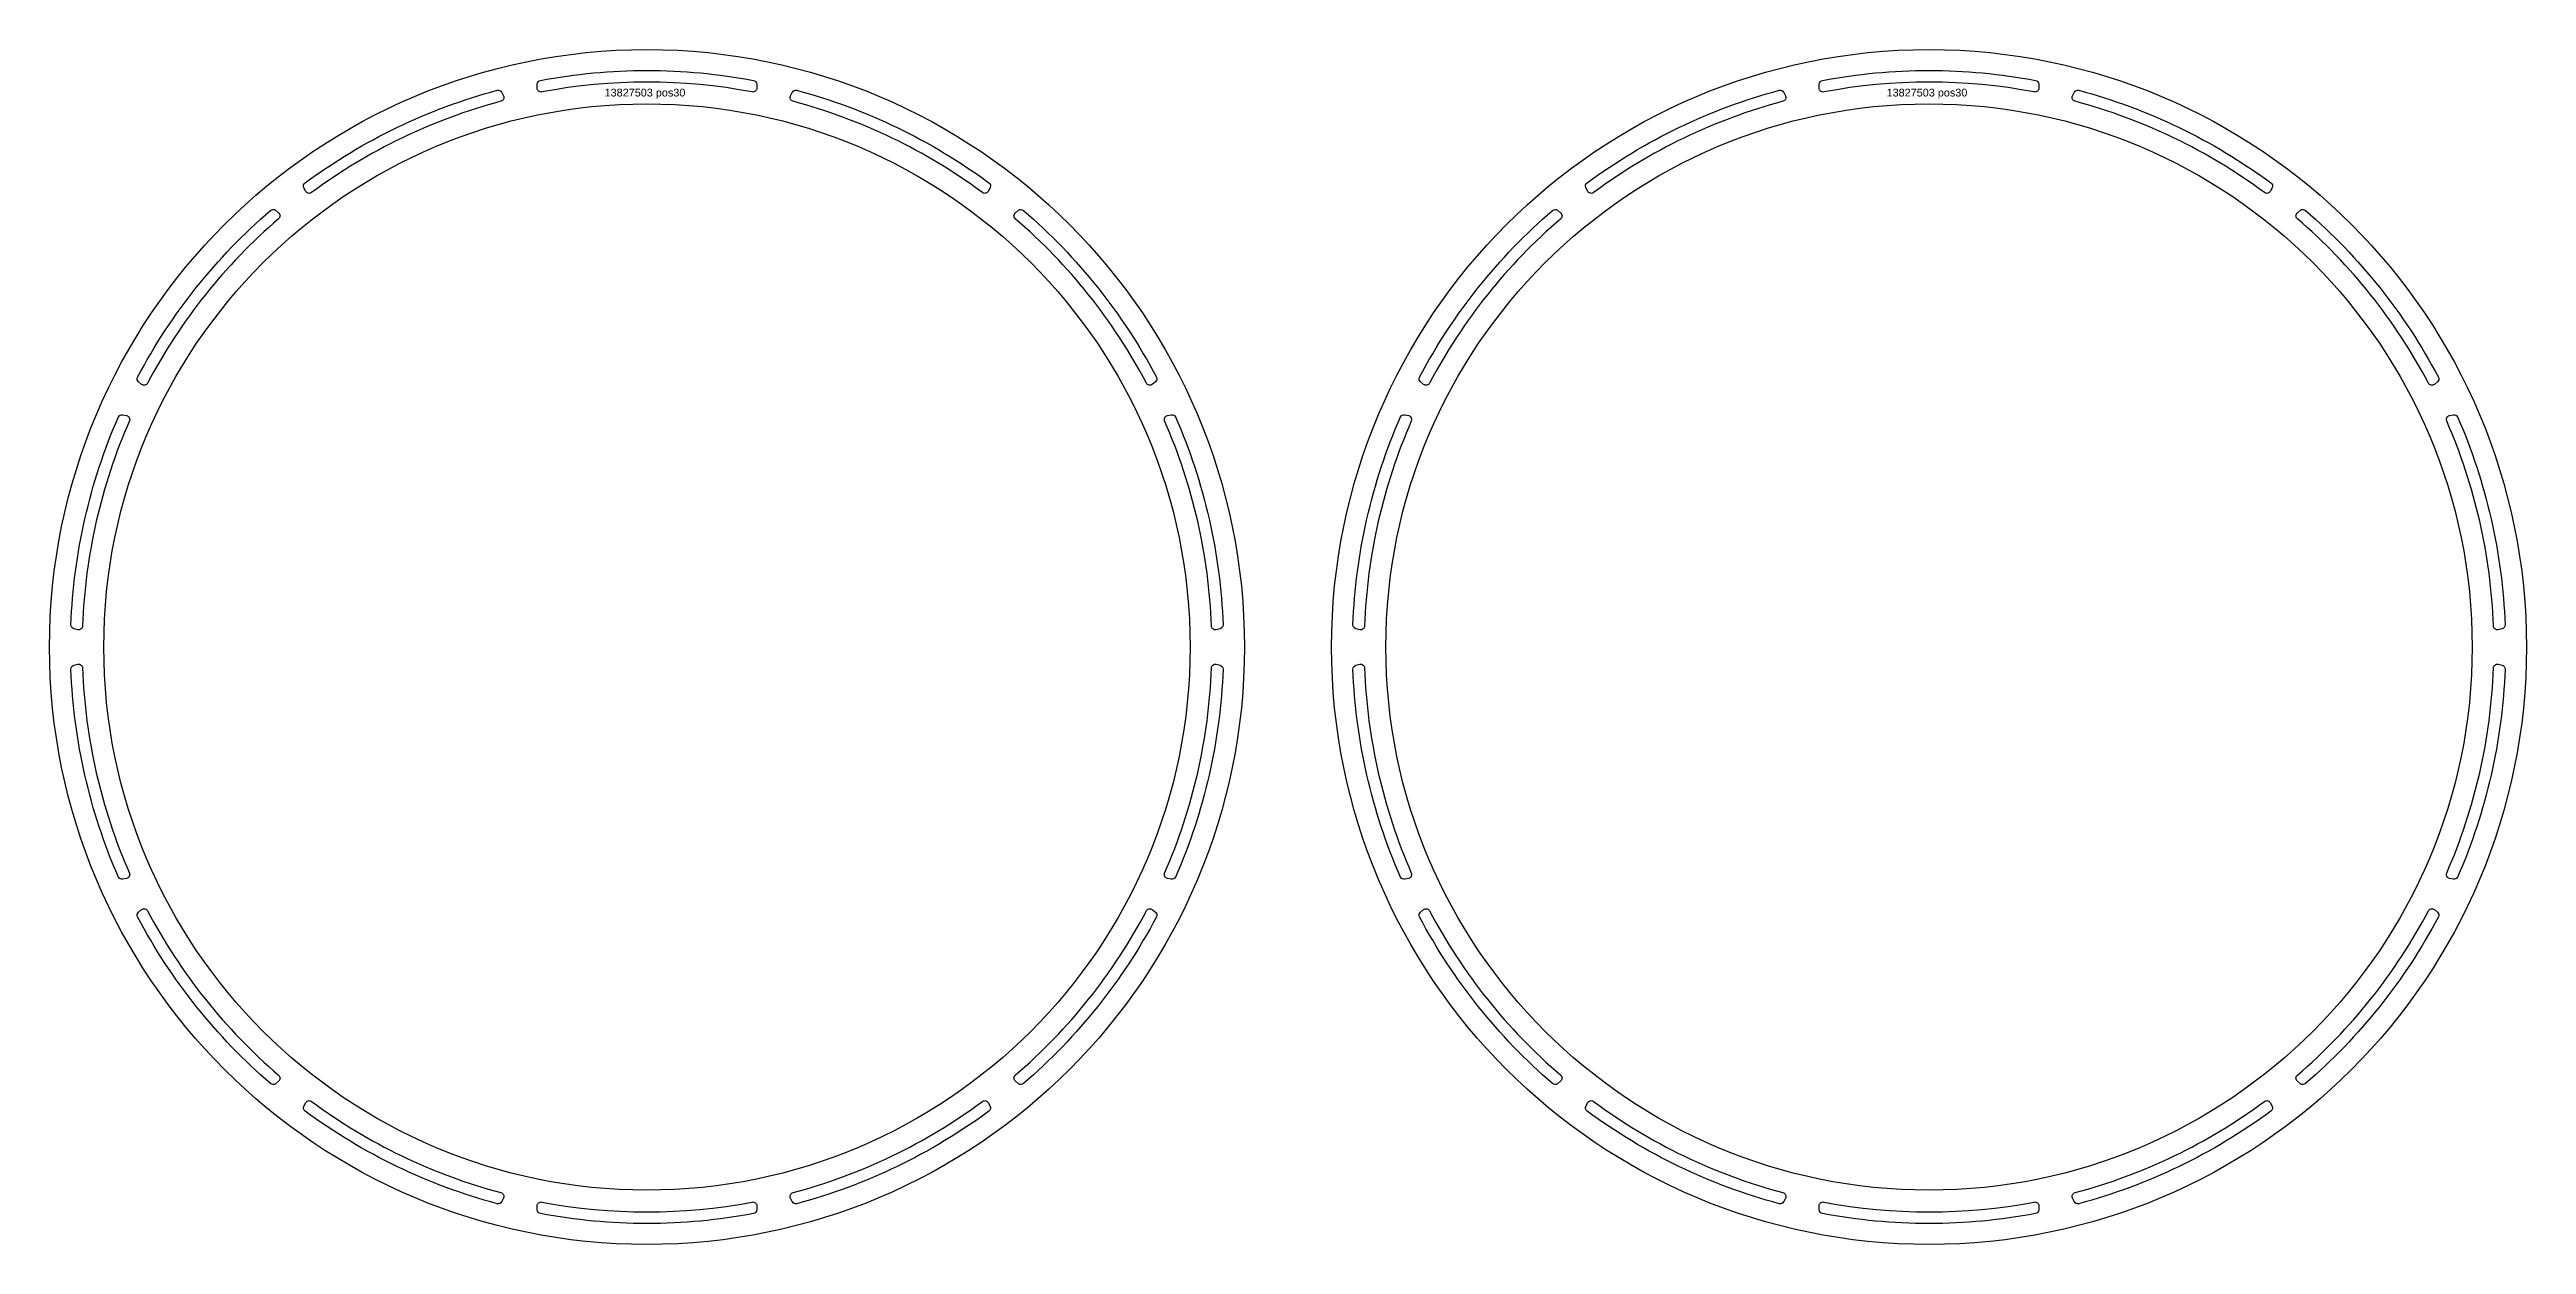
# Model space of a CAD drawing. Header units: millimetres. Extents: x 1449 to 4716, y 533 to 3872.
# Drawn here: x 1449 to 4642, y 2332 to 3872 of the extents above; entities that cross this region are included whole.
import ezdxf

# ---------------------------------------------------------------- set-up
doc = ezdxf.new("R2010")
doc.units = ezdxf.units.MM
doc.layers.add('13827503', color=7, linetype='Continuous')
doc.layers.add('Texto', color=3, linetype='Continuous')
doc.styles.get("Standard").update_dxf_attribs({"font": 'arial.ttf'})

msp = doc.modelspace()

# ---------------------------------------------------------------- linework, layer by layer
at = {"layer": '13827503'}
for points in [[(2077.9, 3826.9, -0.360718), (2082, 3831.8, -0.093284), (2356.8, 3831.8, -0.360718), (2360.9, 3826.9), (2360.9, 3821.8, -0.470204), (2355, 3816.9, 0.093932), (2083.9, 3816.9, -0.470204), (2077.9, 3821.8)], [(3730.2, 3826.9, -0.360718), (3734.3, 3831.8, -0.093284), (4009.1, 3831.8, -0.360718), (4013.2, 3826.9), (4013.2, 3821.8, -0.470204), (4007.3, 3816.9, 0.093932), (3736.1, 3816.9, -0.470204), (3730.2, 3821.8)], [(1777.3, 3693.7, -0.360718), (1778.8, 3699.9, -0.093284), (2026.4, 3819.1, -0.360718), (2032.2, 3816.4), (2034.4, 3811.9, -0.470204), (2031.2, 3804.9, 0.093932), (1786.9, 3687.2, -0.470204), (1779.5, 3689.1)], [(2406.6, 3816.4, -0.360718), (2412.4, 3819.1, -0.093284), (2660.1, 3699.9, -0.360718), (2661.6, 3693.7), (2659.4, 3689.1, -0.470204), (2651.9, 3687.2, 0.093932), (2407.6, 3804.9, -0.470204), (2404.4, 3811.9)], [(3429.5, 3693.7, -0.360718), (3431.1, 3699.9, -0.093284), (3678.7, 3819.1, -0.360718), (3684.5, 3816.4), (3686.7, 3811.9, -0.470204), (3683.5, 3804.9, 0.093932), (3439.2, 3687.2, -0.470204), (3431.7, 3689.1)], [(4058.9, 3816.4, -0.360718), (4064.7, 3819.1, -0.093284), (4312.3, 3699.9, -0.360718), (4313.9, 3693.7), (4311.6, 3689.1, -0.470204), (4304.2, 3687.2, 0.093932), (4059.9, 3804.9, -0.470204), (4056.7, 3811.9)], [(1564.2, 3443.2, -0.360718), (1562.9, 3449.4, -0.093284), (1734.2, 3664.3, -0.360718), (1740.6, 3664.4), (1744.6, 3661.3, -0.470204), (1744.7, 3653.6, 0.093932), (1575.7, 3441.6, -0.470204), (1568.1, 3440)], [(2698.2, 3664.4, -0.360718), (2704.6, 3664.3, -0.093284), (2876, 3449.4, -0.360718), (2874.7, 3443.2), (2870.7, 3440, -0.470204), (2863.2, 3441.6, 0.093932), (2694.1, 3653.6, -0.470204), (2694.3, 3661.3)], [(3216.4, 3443.2, -0.360718), (3215.1, 3449.4, -0.093284), (3386.5, 3664.3, -0.360718), (3392.9, 3664.4), (3396.9, 3661.3, -0.470204), (3397, 3653.6, 0.093932), (3227.9, 3441.6, -0.470204), (3220.4, 3440)], [(4350.5, 3664.4, -0.360718), (4356.9, 3664.3, -0.093284), (4528.2, 3449.4, -0.360718), (4526.9, 3443.2), (4523, 3440, -0.470204), (4515.4, 3441.6, 0.093932), (4346.4, 3653.6, -0.470204), (4346.5, 3661.3)], [(1480.9, 3125, -0.360718), (1477, 3130.1, -0.093284), (1538.1, 3398.1, -0.360718), (1543.8, 3400.9), (1548.8, 3399.8, -0.470204), (1552.3, 3392.9, 0.093932), (1491.9, 3128.6, -0.470204), (1485.8, 3123.9)], [(2895, 3400.9, -0.360718), (2900.7, 3398.1, -0.093284), (2961.9, 3130.1, -0.360718), (2958, 3125), (2953, 3123.9, -0.470204), (2946.9, 3128.6, 0.093932), (2886.6, 3392.9, -0.470204), (2890.1, 3399.8)], [(3133.1, 3125, -0.360718), (3129.2, 3130.1, -0.093284), (3190.4, 3398.1, -0.360718), (3196.1, 3400.9), (3201.1, 3399.8, -0.470204), (3204.5, 3392.9, 0.093932), (3144.2, 3128.6, -0.470204), (3138.1, 3123.9)], [(4547.3, 3400.9, -0.360718), (4553, 3398.1, -0.093284), (4614.1, 3130.1, -0.360718), (4610.3, 3125), (4605.3, 3123.9, -0.470204), (4599.2, 3128.6, 0.093932), (4538.9, 3392.9, -0.470204), (4542.3, 3399.8)], [(1543.8, 2802.3, -0.360718), (1538.1, 2805.1, -0.093284), (1477, 3073.1, -0.360718), (1480.9, 3078.2), (1485.8, 3079.3, -0.470204), (1491.9, 3074.6, 0.093932), (1552.3, 2810.3, -0.470204), (1548.8, 2803.4)], [(2958, 3078.2, -0.360718), (2961.9, 3073.1, -0.093284), (2900.7, 2805.1, -0.360718), (2895, 2802.3), (2890.1, 2803.4, -0.470204), (2886.6, 2810.3, 0.093932), (2946.9, 3074.6, -0.470204), (2953, 3079.3)], [(3196.1, 2802.3, -0.360718), (3190.4, 2805.1, -0.093284), (3129.2, 3073.1, -0.360718), (3133.1, 3078.2), (3138.1, 3079.3, -0.470204), (3144.2, 3074.6, 0.093932), (3204.5, 2810.3, -0.470204), (3201.1, 2803.4)], [(4610.3, 3078.2, -0.360718), (4614.1, 3073.1, -0.093284), (4553, 2805.1, -0.360718), (4547.3, 2802.3), (4542.3, 2803.4, -0.470204), (4538.9, 2810.3, 0.093932), (4599.2, 3074.6, -0.470204), (4605.3, 3079.3)], [(1740.6, 2538.8, -0.360718), (1734.2, 2538.9, -0.093284), (1562.9, 2753.8, -0.360718), (1564.2, 2760), (1568.1, 2763.2, -0.470204), (1575.7, 2761.6, 0.093932), (1744.7, 2549.7, -0.470204), (1744.6, 2542)], [(2874.7, 2760, -0.360718), (2876, 2753.8, -0.093284), (2704.6, 2538.9, -0.360718), (2698.2, 2538.8), (2694.3, 2542, -0.470204), (2694.1, 2549.7, 0.093932), (2863.2, 2761.6, -0.470204), (2870.7, 2763.2)], [(3392.9, 2538.8, -0.360718), (3386.5, 2538.9, -0.093284), (3215.1, 2753.8, -0.360718), (3216.4, 2760), (3220.4, 2763.2, -0.470204), (3227.9, 2761.6, 0.093932), (3397, 2549.7, -0.470204), (3396.9, 2542)], [(4526.9, 2760, -0.360718), (4528.2, 2753.8, -0.093284), (4356.9, 2538.9, -0.360718), (4350.5, 2538.8), (4346.5, 2542, -0.470204), (4346.4, 2549.7, 0.093932), (4515.4, 2761.6, -0.470204), (4523, 2763.2)], [(2032.2, 2386.8, -0.360718), (2026.4, 2384.1, -0.093284), (1778.8, 2503.4, -0.360718), (1777.3, 2509.6), (1779.5, 2514.1, -0.470204), (1786.9, 2516, 0.093932), (2031.2, 2398.4, -0.470204), (2034.4, 2391.4)], [(2661.6, 2509.6, -0.360718), (2660.1, 2503.4, -0.093284), (2412.4, 2384.1, -0.360718), (2406.6, 2386.8), (2404.4, 2391.4, -0.470204), (2407.6, 2398.4, 0.093932), (2651.9, 2516, -0.470204), (2659.4, 2514.1)], [(3684.5, 2386.8, -0.360718), (3678.7, 2384.1, -0.093284), (3431.1, 2503.4, -0.360718), (3429.5, 2509.6), (3431.7, 2514.1, -0.470204), (3439.2, 2516, 0.093932), (3683.5, 2398.4, -0.470204), (3686.7, 2391.4)], [(4313.9, 2509.6, -0.360718), (4312.3, 2503.4, -0.093284), (4064.7, 2384.1, -0.360718), (4058.9, 2386.8), (4056.7, 2391.4, -0.470204), (4059.9, 2398.4, 0.093932), (4304.2, 2516, -0.470204), (4311.6, 2514.1)], [(2360.9, 2376.3, -0.360718), (2356.8, 2371.4, -0.093284), (2082, 2371.4, -0.360718), (2077.9, 2376.3), (2077.9, 2381.4, -0.470204), (2083.9, 2386.3, 0.093932), (2355, 2386.3, -0.470204), (2360.9, 2381.4)], [(4013.2, 2376.3, -0.360718), (4009.1, 2371.4, -0.093284), (3734.3, 2371.4, -0.360718), (3730.2, 2376.3), (3730.2, 2381.4, -0.470204), (3736.1, 2386.3, 0.093932), (4007.3, 2386.3, -0.470204), (4013.2, 2381.4)]]:
    msp.add_lwpolyline(points, format="xyb", close=True, dxfattribs=at)
for centre, radius in [((2219.4, 3101.6), 770), ((3871.7, 3101.6), 770), ((2219.4, 3101.6), 700), ((3871.7, 3101.6), 700)]:
    msp.add_circle(centre, radius, dxfattribs=at)

# ---------------------------------------------------------------- texts
at = {"layer": 'Texto', "char_height": 10, "attachment_point": 1}
for insert in [(2164.8, 3821.1), (3817, 3821.1)]:
    msp.add_mtext_dynamic_manual_height_columns('13827503 pos30', width=500.961, gutter_width=12.5, heights=[0], dxfattribs=dict(at, insert=insert))

doc.saveas('drawing.dxf')
